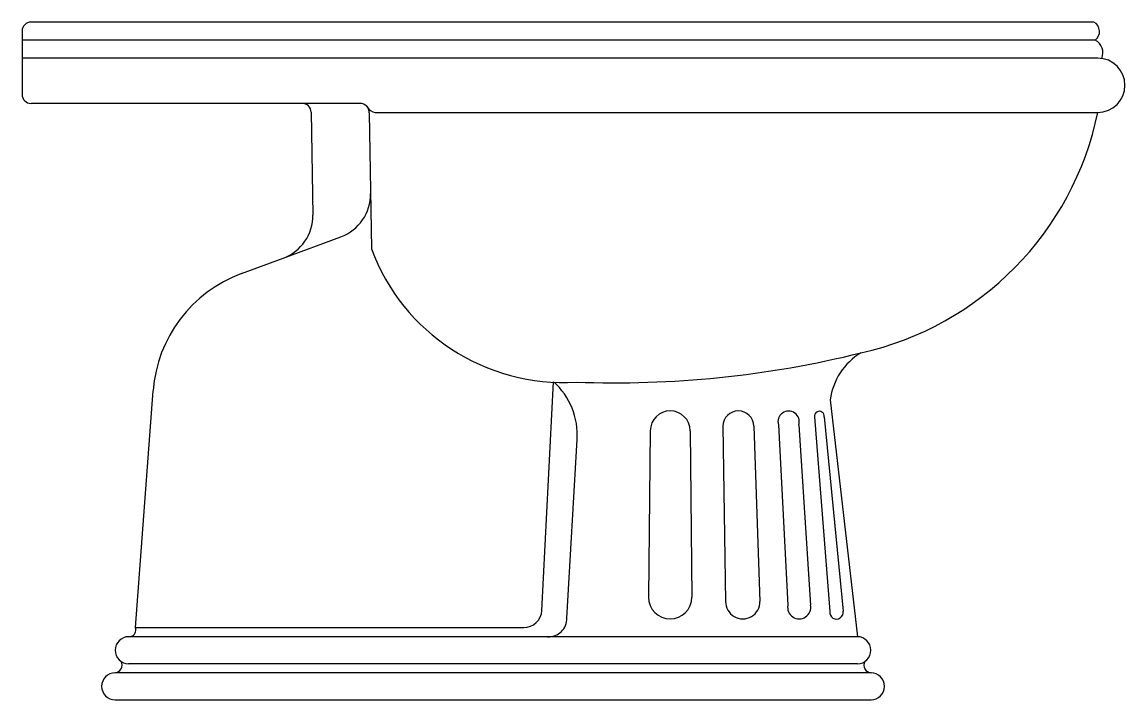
# Model space of a CAD drawing. Extents: x -846.252 to -845.642, y 507.168 to 507.543.
import ezdxf

# ---------------------------------------------------------------- set-up
doc = ezdxf.new("R2010")
doc.units = 0
doc.header["$LTSCALE"] = 50
doc.header["$MEASUREMENT"] = 0
doc.layers.add('A-PEÇAS', color=2, linetype='CONTINUOUS')

msp = doc.modelspace()

# ---------------------------------------------------------------- linework, layer by layer
at = {"layer": 'A-PEÇAS'}
for p, q in [((-845.65894, 507.54272), (-846.24674, 507.54272)), ((-846.25174, 507.53772), (-846.25174, 507.50272)), ((-846.09183, 507.4928), (-846.09092, 507.43598)), ((-846.13044, 507.40355), (-846.10724, 507.41214)), ((-846.189, 507.20772), (-846.1792, 507.3388)), ((-845.80474, 507.33372), (-845.78969, 507.20272)), ((-846.2003, 507.16772), (-845.78219, 507.16772))]:
    msp.add_line(p, q, dxfattribs=at)
at = {"layer": 'A-PEÇAS', "color": 1}
for p, q in [((-845.65823, 507.53272), (-846.25174, 507.53272)), ((-845.65674, 507.52272), (-846.25174, 507.52272)), ((-846.06475, 507.49772), (-846.24674, 507.49772)), ((-846.05975, 507.49248), (-846.05856, 507.41728)), ((-846.05643, 507.49272), (-845.65674, 507.49272)), ((-846.10724, 507.41214), (-846.07536, 507.42394)), ((-845.96424, 507.2172), (-845.95774, 507.34372)), ((-845.86407, 507.31914), (-845.86261, 507.22225)), ((-845.84707, 507.31914), (-845.84362, 507.22225)), ((-845.83342, 507.3199), (-845.82818, 507.22018)), ((-845.82209, 507.3199), (-845.81565, 507.22018)), ((-845.81337, 507.32432), (-845.80499, 507.21666)), ((-845.80812, 507.32432), (-845.79759, 507.21678)), ((-845.90426, 507.31664), (-845.90526, 507.22455)), ((-845.88226, 507.31664), (-845.88126, 507.22455)), ((-845.95044, 507.21302), (-845.94474, 507.31172)), ((-846.189, 507.20772), (-845.97423, 507.20772)), ((-845.78969, 507.20272), (-846.1928, 507.20272)), ((-845.78969, 507.18772), (-846.1928, 507.18772)), ((-845.78219, 507.18272), (-846.2003, 507.18272))]:
    msp.add_line(p, q, dxfattribs=at)
at = {"layer": 'A-PEÇAS'}
for centre, radius, start, end in [((-846.24674, 507.53772), 0.005, 90, 180), ((-845.66171, 507.5375), 0.00591, 306.07527, 61.98904), ((-845.66201, 507.52558), 0.00808, 338.00367, 62.09845), ((-845.65674, 507.50772), 0.015, 270, 90), ((-846.24674, 507.50272), 0.005, 180, 270), ((-846.09683, 507.49272), 0.005, 0.9117, 90), ((-845.82519, 507.52762), 0.17202, 282.573, 348.2951), ((-846.11592, 507.43558), 0.025, 290.30767, 0.9117), ((-846.10441, 507.33322), 0.075, 110.30767, 175.72714), ((-845.76936, 507.32914), 0.03568, 121.01534, 172.62764), ((-846.19316, 507.20663), 0.0043, 294.75908, 14.68673), ((-846.19274, 507.19522), 0.0075, 90.44412, 269.55588), ((-845.78974, 507.19522), 0.0075, 270.44412, 89.55588), ((-846.20074, 507.18699), 0.00429, 275.06127, 28.01414), ((-845.78181, 507.18699), 0.00429, 151.98586, 264.93873), ((-846.20024, 507.17522), 0.0075, 90.44412, 269.55588), ((-845.78224, 507.17522), 0.0075, 270.44412, 89.55588)]:
    msp.add_arc(centre, radius, start, end, dxfattribs=at)
at = {"layer": 'A-PEÇAS', "color": 1}
for centre, radius, start, end in [((-846.06475, 507.49272), 0.005, 357.28286, 90), ((-846.05567, 507.49844), 0.00577, 207.72102, 262.4225), ((-846.08404, 507.44738), 0.025, 290.30767, 0.9117), ((-845.95231, 507.45668), 0.11331, 200.3473, 273.52395), ((-845.92352, 507.90811), 0.56495, 267.78556, 283.90635), ((-845.98417, 507.31434), 0.03951, 356.19379, 48.02511), ((-845.89326, 507.31664), 0.011, 0, 180), ((-845.85557, 507.31914), 0.0085, 0, 180), ((-845.82776, 507.32163), 0.00592, 342.98648, 197.01352), ((-845.81075, 507.32475), 0.00266, 350.8584, 189.1416), ((-845.89326, 507.22455), 0.012, 180, 0), ((-845.85312, 507.22205), 0.0095, 178.81977, 1.18023), ((-845.97423, 507.21772), 0.01, 270, 357.05918), ((-845.82192, 507.21894), 0.00639, 168.81387, 11.18613), ((-845.80128, 507.21622), 0.00373, 173.2454, 8.72271), ((-845.96043, 507.2127), 0.01, 266.48226, 1.87148)]:
    msp.add_arc(centre, radius, start, end, dxfattribs=at)

doc.saveas('drawing.dxf')
